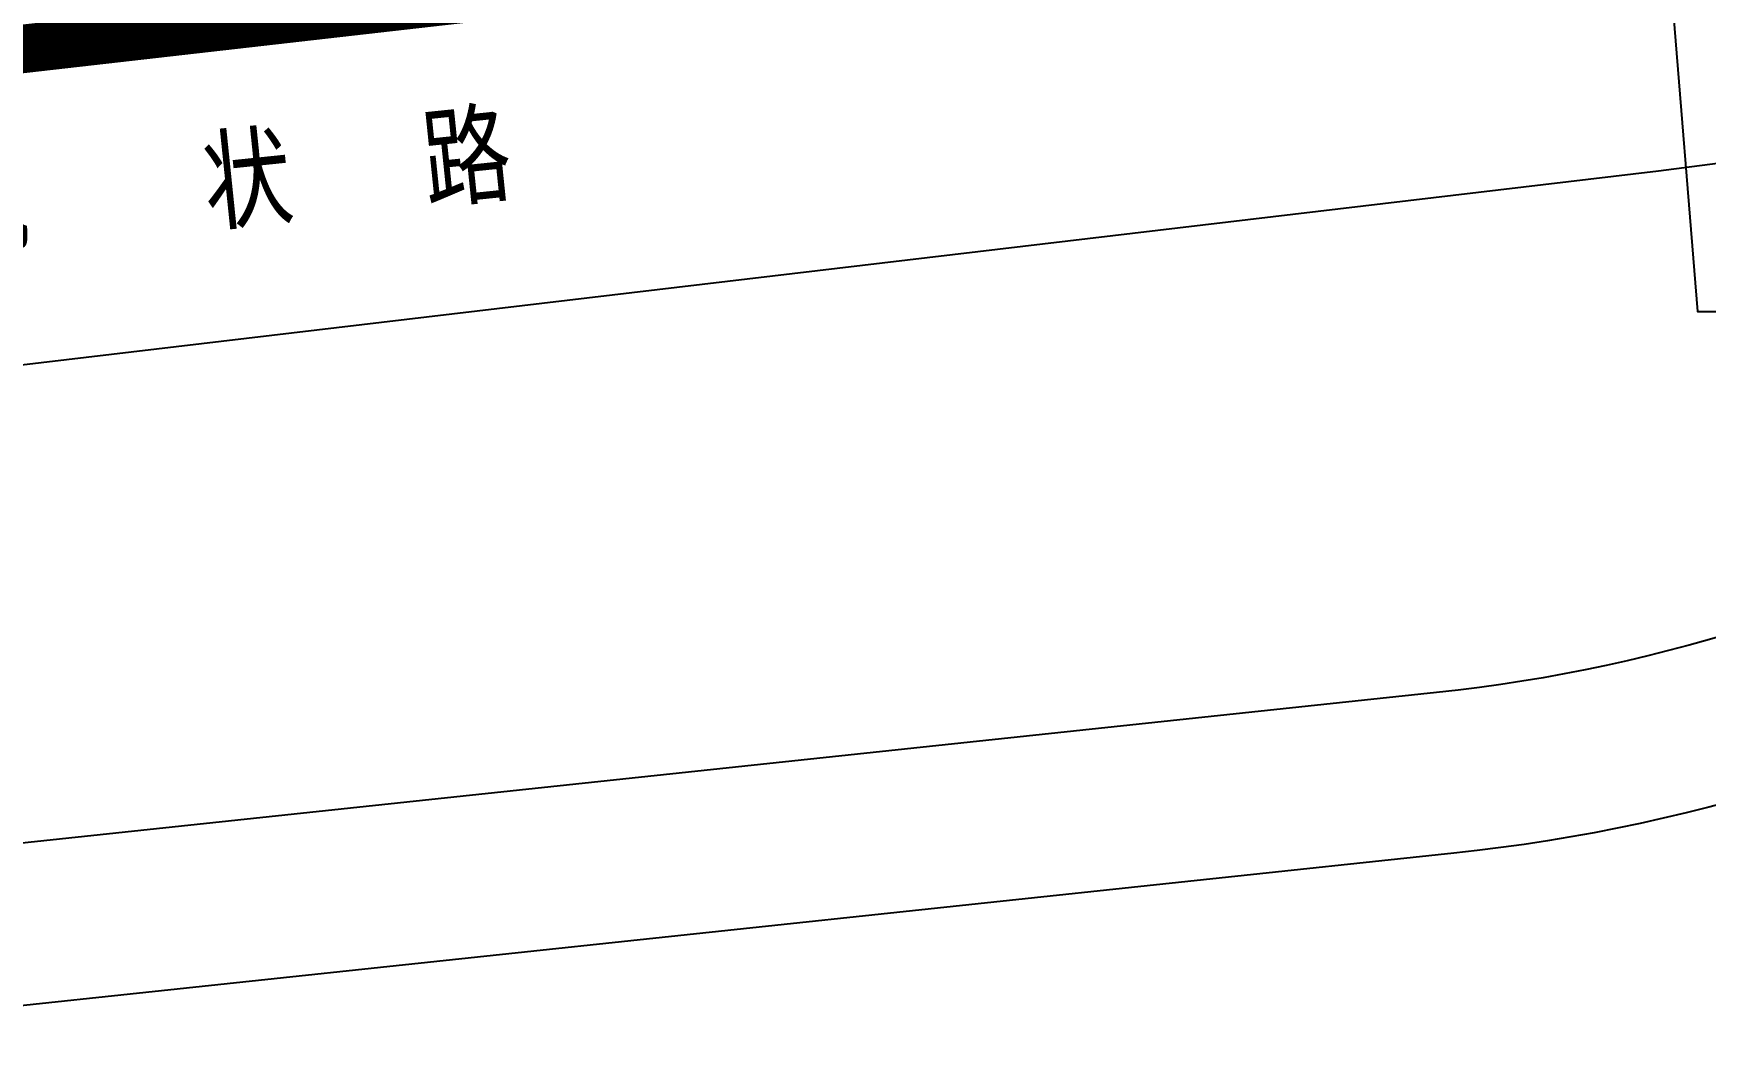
# Model space of a CAD drawing. Extents: x -809667 to 586099, y 3084146 to 3634412.
# Drawn here: x 381308.4 to 381360.2, y 3087107.6 to 3087139.3 of the extents above; entities that cross this region are included whole.
import ezdxf

# ---------------------------------------------------------------- set-up
doc = ezdxf.new("R2010")
doc.units = 0
doc.header["$LTSCALE"] = 0.5
doc.layers.add('文字', color=7, linetype='CONTINUOUS')
doc.styles.add('DIMST', font='', dxfattribs={"width": 0.8})
doc.styles.get('DIMST').set_extended_font_data('SimSun')

# ---------------------------------------------------------------- blocks, each defined once
blk = doc.blocks.new('123123')
at = {"layer": '文字', "color": 8}
for p, q in [((382074.455, 3087196.694, -859.056), (381949.796, 3087182.436, -859.056)), ((382075.82, 3087187.312, -859.056), (382110.342, 3087191.756, -859.056)), ((381940.275, 3087171.237, -859.056), (382075.82, 3087187.312, -859.056))]:
    blk.add_line(p, q, dxfattribs=at)
at = {"layer": '文字', "color": 8, "flags": 128}
for points, const_width in [([(381897.918, 3087296.929), (381904.377, 3087301.028), (382008.641, 3087376.039), (382070.921, 3087247.886), (382108.649, 3087200.591), (381980.343, 3087185.968), (381931.792, 3087180.434), (381911.441, 3087167.711), (381850.625, 3087264.985), (381870.975, 3087277.708), (381870.975, 3087277.708), (381870.975, 3087277.708), (381897.918, 3087296.929)], 0.5), ([(381931.792, 3087180.434), (381980.343, 3087185.968), (382108.649, 3087200.591), (382071.027, 3087247.753), (382065.011, 3087260.047), (382064.426, 3087258.545), (382064.739, 3087256.728), (382063.681, 3087253.595), (382061.204, 3087250.266), (381996.763, 3087204.245), (381993.858, 3087210.271), (381983.223, 3087202.884), (381974.113, 3087203.403), (381944.343, 3087198.423)], 1.5)]:
    blk.add_lwpolyline(points, dxfattribs=dict(at, const_width=const_width))
blk.add_lwpolyline([(382074.813, 3087210.117), (382077.025, 3087182.965), (382113.192, 3087182.965)], dxfattribs=at)
for points in [[(382107.057, 3087195.612), (382104.282, 3087191.744, -0.213756), (382068.952, 3087171.171), (381968.852, 3087160.509)], [(382110.186, 3087191.395), (382108.345, 3087188.829, -0.213756), (382069.482, 3087166.2), (381953.335, 3087153.828)]]:
    blk.add_lwpolyline(points, format="xyb", dxfattribs=at)
at = {"layer": '文字', "color": 8}
blk.add_lwpolyline([(382032.883, 3087193.969), (382033.189, 3087191.753), (381950.194, 3087182.133), (381949.688, 3087183.491)], dxfattribs=at)
blk.add_arc((382063.656, 3087220.89), 69, 276.08017, 318.811, dxfattribs=at)
at = {"layer": '文字', "color": 8, "insert": (382022.559, 3087187.342), "char_height": 2.5, "width": 81.40314, "attachment_point": 1, "rotation": 5.9023, "style": 'DIMST'}
blk.add_mtext('{\\fSimHei|b0|i0|c134|p49;现    状   路}', dxfattribs=at)

msp = doc.modelspace()

# ---------------------------------------------------------------- block references
at = {"layer": '文字'}
msp.add_blockref('123123', (-717.11, -52.3), dxfattribs=at)

doc.saveas('drawing.dxf')
